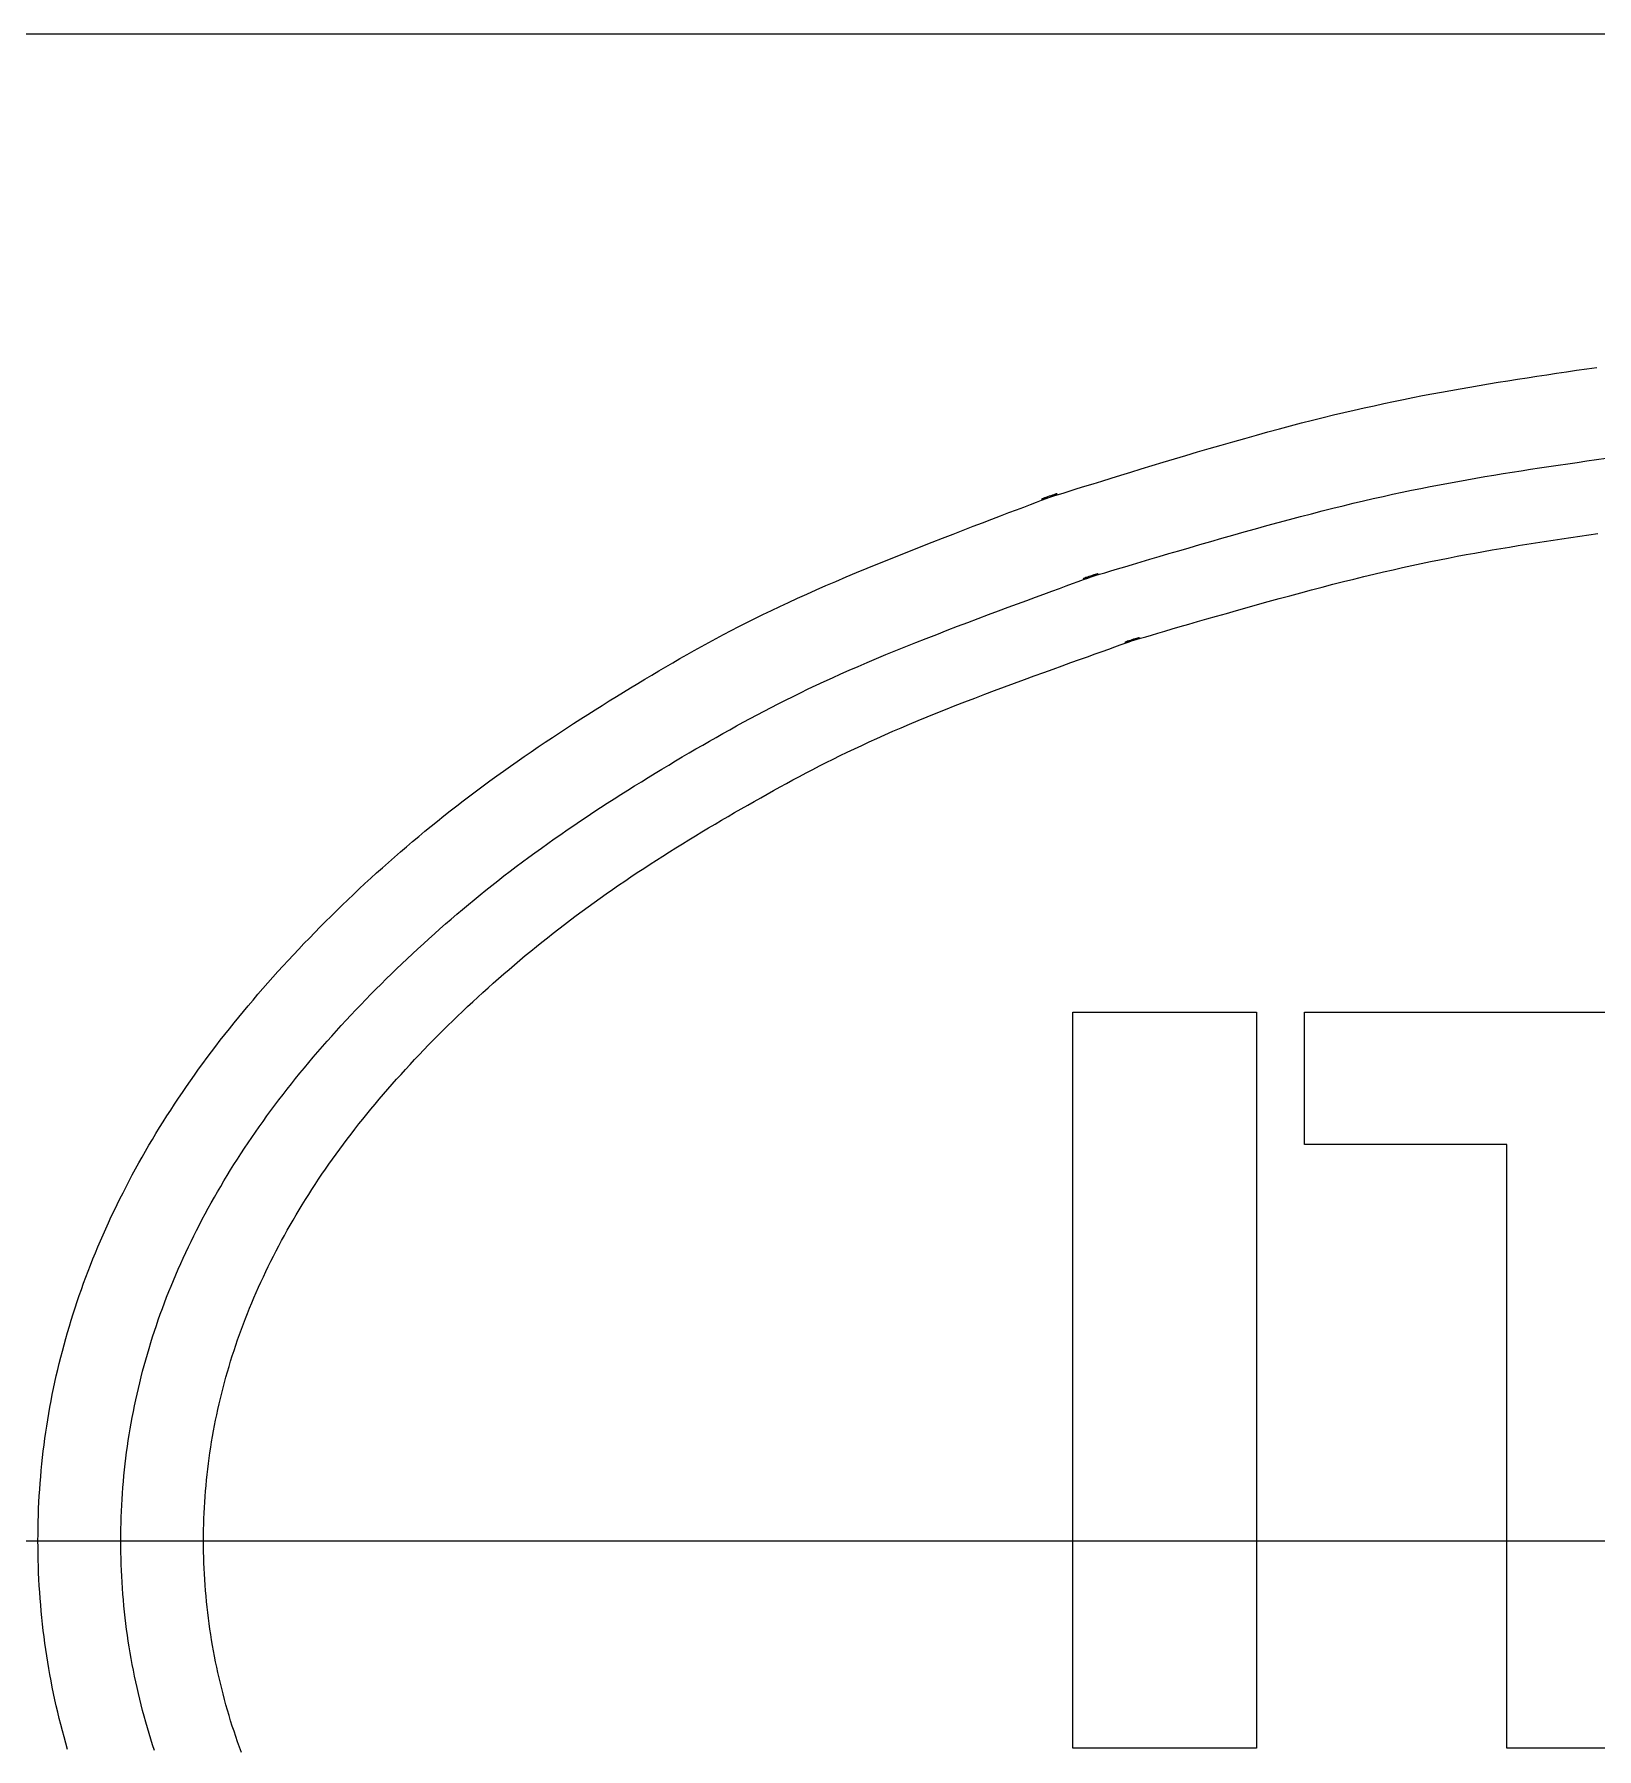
# Model space of a CAD drawing. Extents: x 0 to 210000, y 0 to 148500.
# Drawn here: x 5794 to 9036, y 7569 to 11125 of the extents above; entities that cross this region are included whole.
import ezdxf

# ---------------------------------------------------------------- set-up
doc = ezdxf.new("R2010")
doc.units = 0
doc.header["$LTSCALE"] = 200
doc.header["$MEASUREMENT"] = 0
doc.layers.get('Defpoints').update_dxf_attribs({"color": 252, "linetype": 'CONTINUOUS'})
doc.layers.add('001', color=7, linetype='CONTINUOUS')

msp = doc.modelspace()

# ---------------------------------------------------------------- linework, layer by layer
at = {"layer": '001'}
msp.add_line((205000, 11125), (5000, 11125), dxfattribs=at)
at = {"layer": '001', "linetype": 'Continuous'}
for p, q in [((8932.2, 10418.9), (8952.8, 10421.9)), ((8952.8, 10421.9), (8973.4, 10425)), ((8973.4, 10425), (8994.2, 10428)), ((8994.2, 10428), (9015.2, 10431)), ((9015.2, 10431), (9036.2, 10433.9)), ((8713.8, 10382.8), (8733.4, 10386.4)), ((8733.4, 10386.4), (8752.9, 10389.8)), ((8752.9, 10389.8), (8772.5, 10393.3)), ((8772.5, 10393.3), (8792.1, 10396.6)), ((8792.1, 10396.6), (8811.8, 10399.9)), ((8811.8, 10399.9), (8831.5, 10403.1)), ((8831.5, 10403.1), (8851.4, 10406.3)), ((8851.4, 10406.3), (8871.4, 10409.5)), ((8871.4, 10409.5), (8891.5, 10412.6)), ((8891.5, 10412.6), (8911.8, 10415.8)), ((8911.8, 10415.8), (8932.2, 10418.9)), ((8532.6, 10345.3), (8553.4, 10350.1)), ((8553.4, 10350.1), (8574.1, 10354.6)), ((8574.1, 10354.6), (8594.5, 10359.1)), ((8594.5, 10359.1), (8614.7, 10363.3)), ((8614.7, 10363.3), (8634.8, 10367.5)), ((8634.8, 10367.5), (8654.7, 10371.5)), ((8654.7, 10371.5), (8674.5, 10375.4)), ((8674.5, 10375.4), (8694.2, 10379.1)), ((8694.2, 10379.1), (8713.8, 10382.8)), ((8400.9, 10312.8), (8423.7, 10318.7)), ((8423.7, 10318.7), (8446.2, 10324.4)), ((8446.2, 10324.4), (8468.3, 10330)), ((8468.3, 10330), (8490, 10335.3)), ((8490, 10335.3), (8511.4, 10340.4)), ((8511.4, 10340.4), (8532.6, 10345.3)), ((8256.7, 10272.8), (8281.2, 10279.8)), ((8281.2, 10279.8), (8305.6, 10286.7)), ((8305.6, 10286.7), (8329.9, 10293.5)), ((8329.9, 10293.5), (8353.9, 10300.2)), ((8353.9, 10300.2), (8377.6, 10306.6)), ((8377.6, 10306.6), (8400.9, 10312.8)), ((8136.3, 10237.2), (8159.8, 10244.2)), ((8159.8, 10244.2), (8183.6, 10251.4)), ((8183.6, 10251.4), (8207.8, 10258.5)), ((8207.8, 10258.5), (8232.2, 10265.6)), ((8232.2, 10265.6), (8256.7, 10272.8)), ((9015.5, 10239.9), (9035.4, 10242.6)), ((9035.4, 10242.6), (9055.5, 10245.4)), ((8028.2, 10204.2), (8048.3, 10210.4)), ((8048.3, 10210.4), (8069.2, 10216.8)), ((8069.2, 10216.8), (8090.9, 10223.4)), ((8090.9, 10223.4), (8113.3, 10230.3)), ((8113.3, 10230.3), (8136.3, 10237.2)), ((8785.2, 10204.2), (8804, 10207.4)), ((8804, 10207.4), (8822.8, 10210.5)), ((8822.8, 10210.5), (8841.6, 10213.6)), ((8841.6, 10213.6), (8860.4, 10216.7)), ((8860.4, 10216.7), (8879.4, 10219.7)), ((8879.4, 10219.7), (8898.4, 10222.6)), ((8898.4, 10222.6), (8917.6, 10225.5)), ((8917.6, 10225.5), (8936.9, 10228.5)), ((8936.9, 10228.5), (8956.3, 10231.3)), ((8956.3, 10231.3), (8975.9, 10234.2)), ((8975.9, 10234.2), (8995.6, 10237)), ((8995.6, 10237), (9015.5, 10239.9)), ((7914.6, 10171.4), (7912.5, 10170.8)), ((7914.5, 10170.5), (7916.1, 10171.3)), ((7916, 10171.7), (7914.6, 10171.4)), ((7916.6, 10171.7), (7916, 10171.7)), ((7916.1, 10171.3), (7916.6, 10171.7)), ((7919.3, 10170.6), (7930.8, 10174.1)), ((7930.8, 10174.1), (7943.8, 10178.1)), ((7943.8, 10178.1), (7958.2, 10182.6)), ((7958.2, 10182.6), (7973.9, 10187.4)), ((7973.9, 10187.4), (7990.9, 10192.7)), ((7990.9, 10192.7), (8009, 10198.3)), ((8009, 10198.3), (8028.2, 10204.2)), ((8612.6, 10170.7), (8632.4, 10174.9)), ((8632.4, 10174.9), (8652, 10179)), ((8652, 10179), (8671.4, 10182.9)), ((8671.4, 10182.9), (8690.6, 10186.7)), ((8690.6, 10186.7), (8709.7, 10190.4)), ((8709.7, 10190.4), (8728.7, 10194)), ((8728.7, 10194), (8747.6, 10197.5)), ((8747.6, 10197.5), (8766.4, 10200.9)), ((8766.4, 10200.9), (8785.2, 10204.2)), ((7816.2, 10132.7), (7832.4, 10138.8)), ((7832.4, 10138.8), (7847.3, 10144.4)), ((7847.3, 10144.4), (7861, 10149.7)), ((7861, 10149.7), (7873.4, 10154.3)), ((7873.4, 10154.3), (7884.2, 10158.5)), ((7884.2, 10160.8), (7883.9, 10160.5)), ((7883.9, 10160.5), (7884.7, 10160.5)), ((7884.2, 10158.5), (7893.6, 10162.1)), ((7885.4, 10161.3), (7884.2, 10160.8)), ((7884.7, 10160.5), (7886.7, 10161)), ((7887.4, 10162.1), (7885.4, 10161.3)), ((7886.7, 10161), (7890, 10161.8)), ((7889.9, 10163.1), (7887.4, 10162.1)), ((7892.9, 10164.2), (7889.9, 10163.1)), ((7890, 10161.8), (7894.8, 10163.2)), ((7896.3, 10165.4), (7892.9, 10164.2)), ((7893.6, 10162.1), (7901.2, 10165.1)), ((7894.8, 10163.2), (7901.2, 10165.1)), ((7899.7, 10166.6), (7896.3, 10165.4)), ((7903.3, 10167.8), (7899.7, 10166.6)), ((7901.2, 10165.1), (7909.4, 10167.6)), ((7901.2, 10165.1), (7907.2, 10167.5)), ((7906.7, 10168.9), (7903.3, 10167.8)), ((7909.8, 10169.9), (7906.7, 10168.9)), ((7907.2, 10167.5), (7911.6, 10169.3)), ((7909.4, 10167.6), (7919.3, 10170.6)), ((7912.5, 10170.8), (7909.8, 10169.9)), ((7911.6, 10169.3), (7914.5, 10170.5)), ((8444, 10130.5), (8466.3, 10136.2)), ((8466.3, 10136.2), (8488.2, 10141.7)), ((8488.2, 10141.7), (8509.8, 10147)), ((8509.8, 10147), (8530.9, 10152.1)), ((8530.9, 10152.1), (8551.8, 10157)), ((8551.8, 10157), (8572.4, 10161.7)), ((8572.4, 10161.7), (8592.6, 10166.3)), ((8592.6, 10166.3), (8612.6, 10170.7)), ((7721.5, 10096.4), (7742, 10104.3)), ((7742, 10104.3), (7761.8, 10111.9)), ((7761.8, 10111.9), (7780.9, 10119.2)), ((7780.9, 10119.2), (7799, 10126.1)), ((7799, 10126.1), (7816.2, 10132.7)), ((8328, 10099.2), (8351.5, 10105.8)), ((8351.5, 10105.8), (8375, 10112.2)), ((8375, 10112.2), (8398.3, 10118.4)), ((8398.3, 10118.4), (8421.3, 10124.6)), ((8421.3, 10124.6), (8444, 10130.5)), ((7634.6, 10062.6), (7656.8, 10071.3)), ((7656.8, 10071.3), (7678.8, 10079.9)), ((7678.8, 10079.9), (7700.4, 10088.3)), ((7700.4, 10088.3), (7721.5, 10096.4)), ((8190.5, 10060), (8212.6, 10066.4)), ((8212.6, 10066.4), (8235.1, 10072.9)), ((8235.1, 10072.9), (8258, 10079.5)), ((8258, 10079.5), (8281.2, 10086.1)), ((8281.2, 10086.1), (8304.5, 10092.7)), ((8304.5, 10092.7), (8328, 10099.2)), ((8873, 10064.4), (8891, 10067.3)), ((8891, 10067.3), (8909.1, 10070.1)), ((8909.1, 10070.1), (8927.2, 10072.9)), ((8927.2, 10072.9), (8945.4, 10075.6)), ((8945.4, 10075.6), (8963.8, 10078.4)), ((8963.8, 10078.4), (8982.3, 10081.1)), ((8982.3, 10081.1), (9000.9, 10083.8)), ((9000.9, 10083.8), (9019.6, 10086.5)), ((9019.6, 10086.5), (9038.5, 10089.1)), ((7544.4, 10026.5), (7566.9, 10035.6)), ((7566.9, 10035.6), (7589.5, 10044.7)), ((7589.5, 10044.7), (7612.1, 10053.7)), ((7612.1, 10053.7), (7634.6, 10062.6)), ((8073.1, 10025.3), (8090.5, 10030.5)), ((8090.5, 10030.5), (8108.8, 10035.9)), ((8108.8, 10035.9), (8128.1, 10041.6)), ((8128.1, 10041.6), (8148.2, 10047.6)), ((8148.2, 10047.6), (8169.1, 10053.7)), ((8169.1, 10053.7), (8190.5, 10060)), ((8671.9, 10027.1), (8690.8, 10031.1)), ((8690.8, 10031.1), (8709.5, 10034.9)), ((8709.5, 10034.9), (8728.1, 10038.6)), ((8728.1, 10038.6), (8746.5, 10042.1)), ((8746.5, 10042.1), (8764.8, 10045.6)), ((8764.8, 10045.6), (8783, 10048.9)), ((8783, 10048.9), (8801.1, 10052.2)), ((8801.1, 10052.2), (8819.1, 10055.3)), ((8819.1, 10055.3), (8837.1, 10058.4)), ((8837.1, 10058.4), (8855, 10061.4)), ((8855, 10061.4), (8873, 10064.4)), ((7457.2, 9990.2), (7478.4, 9999.2)), ((7478.4, 9999.2), (7500.1, 10008.3)), ((7500.1, 10008.3), (7522.1, 10017.4)), ((7522.1, 10017.4), (7544.4, 10026.5)), ((7960.4, 9989.9), (7970.8, 9993.7)), ((7970.8, 9995.8), (7970.5, 9995.5)), ((7970.5, 9995.5), (7971.3, 9995.6)), ((7970.8, 9993.7), (7979.8, 9997)), ((7971.9, 9996.3), (7970.8, 9995.8)), ((7971.3, 9995.6), (7973.2, 9996)), ((7973.8, 9997.1), (7971.9, 9996.3)), ((7973.2, 9996), (7976.3, 9996.8)), ((7976.3, 9998), (7973.8, 9997.1)), ((7979.1, 9999), (7976.3, 9998)), ((7976.3, 9996.8), (7980.9, 9998.1)), ((7982.3, 10000.1), (7979.1, 9999)), ((7979.8, 9997), (7987.1, 9999.8)), ((7980.9, 9998.1), (7987.1, 9999.8)), ((7985.7, 10001.2), (7982.3, 10000.1)), ((7989.1, 10002.3), (7985.7, 10001.2)), ((7987.1, 9999.8), (7995, 10002.1)), ((7987.1, 9999.8), (7992.8, 10002)), ((7992.3, 10003.4), (7989.1, 10002.3)), ((7995.3, 10004.3), (7992.3, 10003.4)), ((7992.8, 10002), (7997, 10003.7)), ((7995, 10002.1), (8004.5, 10004.9)), ((7997.9, 10005), (7995.3, 10004.3)), ((7997, 10003.7), (7999.8, 10004.8)), ((7999.9, 10005.6), (7997.9, 10005)), ((7999.8, 10004.8), (8001.4, 10005.6)), ((8001.3, 10005.9), (7999.9, 10005.6)), ((8001.8, 10005.9), (8001.3, 10005.9)), ((8001.4, 10005.6), (8001.8, 10005.9)), ((8004.5, 10004.9), (8015.5, 10008.1)), ((8015.5, 10008.1), (8027.9, 10011.8)), ((8027.9, 10011.8), (8041.8, 10015.9)), ((8041.8, 10015.9), (8056.9, 10020.4)), ((8056.9, 10020.4), (8073.1, 10025.3)), ((8510.4, 9989.6), (8531.8, 9995)), ((8531.8, 9995), (8552.7, 10000.1)), ((8552.7, 10000.1), (8573.4, 10005)), ((8573.4, 10005), (8593.6, 10009.8)), ((8593.6, 10009.8), (8613.6, 10014.4)), ((8613.6, 10014.4), (8633.3, 10018.8)), ((8633.3, 10018.8), (8652.7, 10023)), ((8652.7, 10023), (8671.9, 10027.1)), ((7377.9, 9955.1), (7397, 9963.8)), ((7397, 9963.8), (7416.5, 9972.5)), ((7416.5, 9972.5), (7436.6, 9981.3)), ((7436.6, 9981.3), (7457.2, 9990.2)), ((7871.7, 9957.4), (7889.1, 9963.8)), ((7889.1, 9963.8), (7905.6, 9969.8)), ((7905.6, 9969.8), (7921.1, 9975.5)), ((7921.1, 9975.5), (7935.4, 9980.7)), ((7935.4, 9980.7), (7948.5, 9985.5)), ((7948.5, 9985.5), (7960.4, 9989.9)), ((8376.9, 9954.3), (8399.4, 9960.4)), ((8399.4, 9960.4), (8421.9, 9966.5)), ((8421.9, 9966.5), (8444.3, 9972.5)), ((8444.3, 9972.5), (8466.6, 9978.4)), ((8466.6, 9978.4), (8488.7, 9984.1)), ((8488.7, 9984.1), (8510.4, 9989.6)), ((7306.1, 9921.2), (7323.4, 9929.6)), ((7323.4, 9929.6), (7341.2, 9938.1)), ((7341.2, 9938.1), (7359.3, 9946.6)), ((7359.3, 9946.6), (7377.9, 9955.1)), ((7773.8, 9921.1), (7794.5, 9928.9)), ((7794.5, 9928.9), (7814.7, 9936.4)), ((7814.7, 9936.4), (7834.4, 9943.7)), ((7834.4, 9943.7), (7853.4, 9950.7)), ((7853.4, 9950.7), (7871.7, 9957.4)), ((8247.2, 9917.9), (8267.8, 9923.8)), ((8267.8, 9923.8), (8288.9, 9929.8)), ((8288.9, 9929.8), (8310.4, 9935.8)), ((8310.4, 9935.8), (8332.3, 9942)), ((8332.3, 9942), (8354.5, 9948.1)), ((8354.5, 9948.1), (8376.9, 9954.3)), ((7224.3, 9879.7), (7240.1, 9888)), ((7240.1, 9888), (7256.2, 9896.3)), ((7256.2, 9896.3), (7272.5, 9904.6)), ((7272.5, 9904.6), (7289.1, 9912.9)), ((7289.1, 9912.9), (7306.1, 9921.2)), ((7666.5, 9880.2), (7688.1, 9888.6)), ((7688.1, 9888.6), (7709.8, 9896.9)), ((7709.8, 9896.9), (7731.4, 9905.1)), ((7731.4, 9905.1), (7752.7, 9913.2)), ((7752.7, 9913.2), (7773.8, 9921.1)), ((8125.3, 9882.6), (8139.8, 9886.8)), ((8139.8, 9886.8), (8155.3, 9891.4)), ((8155.3, 9891.4), (8172, 9896.2)), ((8172, 9896.2), (8189.5, 9901.3)), ((8189.5, 9901.3), (8208, 9906.6)), ((8208, 9906.6), (8227.2, 9912.2)), ((8227.2, 9912.2), (8247.2, 9917.9)), ((7163.3, 9846.6), (7178.3, 9854.9)), ((7178.3, 9854.9), (7193.5, 9863.2)), ((7193.5, 9863.2), (7208.8, 9871.5)), ((7208.8, 9871.5), (7224.3, 9879.7)), ((7581.6, 9846.6), (7602.4, 9854.9)), ((7602.4, 9854.9), (7623.5, 9863.4)), ((7623.5, 9863.4), (7644.9, 9871.8)), ((7644.9, 9871.8), (7666.5, 9880.2)), ((8023.5, 9849.8), (8036.1, 9854.2)), ((8036.1, 9854.2), (8047.4, 9858.3)), ((8047.4, 9858.3), (8057.4, 9861.9)), ((8057.4, 9863.8), (8057.1, 9863.6)), ((8057.1, 9863.6), (8057.8, 9863.6)), ((8057.4, 9861.9), (8066, 9865)), ((8058.5, 9864.3), (8057.4, 9863.8)), ((8057.8, 9863.6), (8059.6, 9864)), ((8060.3, 9865), (8058.5, 9864.3)), ((8059.6, 9864), (8062.7, 9864.8)), ((8062.6, 9865.9), (8060.3, 9865)), ((8065.4, 9866.8), (8062.6, 9865.9)), ((8062.7, 9864.8), (8067.1, 9865.9)), ((8068.4, 9867.8), (8065.4, 9866.8)), ((8066, 9865), (8073, 9867.6)), ((8067.1, 9865.9), (8073, 9867.6)), ((8071.6, 9868.9), (8068.4, 9867.8)), ((8074.9, 9869.9), (8071.6, 9868.9)), ((8073, 9867.6), (8080.5, 9869.7)), ((8073, 9867.6), (8078.5, 9869.6)), ((8078, 9870.9), (8074.9, 9869.9)), ((8080.9, 9871.7), (8078, 9870.9)), ((8078.5, 9869.6), (8082.5, 9871.2)), ((8080.5, 9869.7), (8089.6, 9872.3)), ((8083.3, 9872.5), (8080.9, 9871.7)), ((8082.5, 9871.2), (8085.2, 9872.3)), ((8085.3, 9873), (8083.3, 9872.5)), ((8085.2, 9872.3), (8086.7, 9873)), ((8086.6, 9873.3), (8085.3, 9873)), ((8087.1, 9873.3), (8086.6, 9873.3)), ((8086.7, 9873), (8087.1, 9873.3)), ((8089.6, 9872.3), (8100.2, 9875.3)), ((8100.2, 9875.3), (8112.1, 9878.8)), ((8112.1, 9878.8), (8125.3, 9882.6)), ((7104.5, 9812.9), (7119.1, 9821.4)), ((7119.1, 9821.4), (7133.7, 9829.9)), ((7133.7, 9829.9), (7148.5, 9838.3)), ((7148.5, 9838.3), (7163.3, 9846.6)), ((7503.5, 9813.8), (7522.3, 9821.9)), ((7522.3, 9821.9), (7541.5, 9830)), ((7541.5, 9830), (7561.3, 9838.2)), ((7561.3, 9838.2), (7581.6, 9846.6)), ((7926.8, 9815.2), (7945, 9821.7)), ((7945, 9821.7), (7962.5, 9828)), ((7962.5, 9828), (7979.2, 9833.9)), ((7979.2, 9833.9), (7995, 9839.6)), ((7995, 9839.6), (8009.8, 9844.9)), ((8009.8, 9844.9), (8023.5, 9849.8)), ((7046.1, 9778.2), (7060.7, 9787)), ((7060.7, 9787), (7075.3, 9795.7)), ((7075.3, 9795.7), (7089.9, 9804.4)), ((7089.9, 9804.4), (7104.5, 9812.9)), ((7416.3, 9774.6), (7433, 9782.3)), ((7433, 9782.3), (7450, 9790.1)), ((7450, 9790.1), (7467.4, 9798)), ((7467.4, 9798), (7485.2, 9805.9)), ((7485.2, 9805.9), (7503.5, 9813.8)), ((7828.2, 9779.1), (7848.6, 9786.7)), ((7848.6, 9786.7), (7868.8, 9794.1)), ((7868.8, 9794.1), (7888.6, 9801.3)), ((7888.6, 9801.3), (7908, 9808.3)), ((7908, 9808.3), (7926.8, 9815.2)), ((6987.1, 9742.1), (7001.9, 9751.3)), ((7001.9, 9751.3), (7016.7, 9760.3)), ((7016.7, 9760.3), (7031.4, 9769.3)), ((7031.4, 9769.3), (7046.1, 9778.2)), ((7353.1, 9743.9), (7368.4, 9751.5)), ((7368.4, 9751.5), (7384.1, 9759.2)), ((7384.1, 9759.2), (7400, 9766.9)), ((7400, 9766.9), (7416.3, 9774.6)), ((7724.9, 9740.1), (7745.4, 9748)), ((7745.4, 9748), (7766.1, 9755.9)), ((7766.1, 9755.9), (7786.8, 9763.7)), ((7786.8, 9763.7), (7807.5, 9771.5)), ((7807.5, 9771.5), (7828.2, 9779.1)), ((6928, 9704.8), (6942.8, 9714.2)), ((6942.8, 9714.2), (6957.6, 9723.6)), ((6957.6, 9723.6), (6972.4, 9732.9)), ((6972.4, 9732.9), (6987.1, 9742.1)), ((7279.4, 9705.6), (7293.8, 9713.3)), ((7293.8, 9713.3), (7308.3, 9721)), ((7308.3, 9721), (7323, 9728.6)), ((7323, 9728.6), (7337.9, 9736.2)), ((7337.9, 9736.2), (7353.1, 9743.9)), ((7628, 9701.4), (7646.4, 9709)), ((7646.4, 9709), (7665.4, 9716.7)), ((7665.4, 9716.7), (7684.8, 9724.4)), ((7684.8, 9724.4), (7704.7, 9732.3)), ((7704.7, 9732.3), (7724.9, 9740.1)), ((6869, 9666.3), (6883.7, 9676)), ((6883.7, 9676), (6898.5, 9685.6)), ((6898.5, 9685.6), (6913.2, 9695.2)), ((6913.2, 9695.2), (6928, 9704.8)), ((7209, 9666.6), (7222.9, 9674.5)), ((7222.9, 9674.5), (7237, 9682.4)), ((7237, 9682.4), (7251, 9690.2)), ((7251, 9690.2), (7265.2, 9697.9)), ((7265.2, 9697.9), (7279.4, 9705.6)), ((7558.8, 9671.7), (7575.4, 9679.1)), ((7575.4, 9679.1), (7592.5, 9686.4)), ((7592.5, 9686.4), (7610, 9693.9)), ((7610, 9693.9), (7628, 9701.4)), ((6825.2, 9636.7), (6839.8, 9646.6)), ((6839.8, 9646.6), (6854.4, 9656.5)), ((6854.4, 9656.5), (6869, 9666.3)), ((7152.8, 9634.2), (7166.9, 9642.4)), ((7166.9, 9642.4), (7181, 9650.6)), ((7181, 9650.6), (7195, 9658.6)), ((7195, 9658.6), (7209, 9666.6)), ((7480.7, 9635.7), (7495.7, 9642.9)), ((7495.7, 9642.9), (7511, 9650)), ((7511, 9650), (7526.6, 9657.2)), ((7526.6, 9657.2), (7542.5, 9664.5)), ((7542.5, 9664.5), (7558.8, 9671.7)), ((6767.7, 9596.5), (6782, 9606.7)), ((6782, 9606.7), (6796.3, 9616.7)), ((6796.3, 9616.7), (6810.8, 9626.8)), ((6810.8, 9626.8), (6825.2, 9636.7)), ((7096.2, 9600.6), (7110.4, 9609.1)), ((7110.4, 9609.1), (7124.6, 9617.6)), ((7124.6, 9617.6), (7138.7, 9625.9)), ((7138.7, 9625.9), (7152.8, 9634.2)), ((7409.3, 9600), (7423.2, 9607.2)), ((7423.2, 9607.2), (7437.2, 9614.3)), ((7437.2, 9614.3), (7451.5, 9621.4)), ((7451.5, 9621.4), (7466, 9628.6)), ((7466, 9628.6), (7480.7, 9635.7)), ((6725.5, 9565.9), (6739.5, 9576.2)), ((6739.5, 9576.2), (6753.5, 9586.4)), ((6753.5, 9586.4), (6767.7, 9596.5)), ((7039.5, 9565.8), (7053.7, 9574.6)), ((7053.7, 9574.6), (7067.9, 9583.3)), ((7067.9, 9583.3), (7082.1, 9592)), ((7082.1, 9592), (7096.2, 9600.6)), ((7341.4, 9563.8), (7354.9, 9571.1)), ((7354.9, 9571.1), (7368.3, 9578.4)), ((7368.3, 9578.4), (7381.9, 9585.6)), ((7381.9, 9585.6), (7395.5, 9592.8)), ((7395.5, 9592.8), (7409.3, 9600)), ((6670.7, 9524.4), (6684.2, 9534.9)), ((6684.2, 9534.9), (6697.9, 9545.3)), ((6697.9, 9545.3), (6711.6, 9555.6)), ((6711.6, 9555.6), (6725.5, 9565.9)), ((6983.1, 9530), (6997.2, 9539)), ((6997.2, 9539), (7011.2, 9548)), ((7011.2, 9548), (7025.4, 9557)), ((7025.4, 9557), (7039.5, 9565.8)), ((7274.3, 9526.2), (7287.8, 9533.8)), ((7287.8, 9533.8), (7301.3, 9541.4)), ((7301.3, 9541.4), (7314.7, 9549)), ((7314.7, 9549), (7328, 9556.4)), ((7328, 9556.4), (7341.4, 9563.8)), ((6630.8, 9492.9), (6644, 9503.5)), ((6644, 9503.5), (6657.3, 9514)), ((6657.3, 9514), (6670.7, 9524.4)), ((6927.4, 9493.3), (6941.2, 9502.6)), ((6941.2, 9502.6), (6955.1, 9511.8)), ((6955.1, 9511.8), (6969.1, 9520.9)), ((6969.1, 9520.9), (6983.1, 9530)), ((7220.1, 9494.8), (7233.7, 9502.7)), ((7233.7, 9502.7), (7247.3, 9510.6)), ((7247.3, 9510.6), (7260.8, 9518.4)), ((7260.8, 9518.4), (7274.3, 9526.2)), ((6579, 9450.3), (6591.8, 9461.1)), ((6591.8, 9461.1), (6604.7, 9471.7)), ((6604.7, 9471.7), (6617.7, 9482.4)), ((6617.7, 9482.4), (6630.8, 9492.9)), ((6872.9, 9455.8), (6886.4, 9465.3)), ((6886.4, 9465.3), (6900, 9474.7)), ((6900, 9474.7), (6913.7, 9484)), ((6913.7, 9484), (6927.4, 9493.3)), ((7152.3, 9454), (7165.8, 9462.3)), ((7165.8, 9462.3), (7179.4, 9470.5)), ((7179.4, 9470.5), (7193, 9478.6)), ((7193, 9478.6), (7206.6, 9486.7)), ((7206.6, 9486.7), (7220.1, 9494.8)), ((6541.2, 9418), (6553.7, 9428.8)), ((6553.7, 9428.8), (6566.3, 9439.6)), ((6566.3, 9439.6), (6579, 9450.3)), ((6819.9, 9417.7), (6833, 9427.3)), ((6833, 9427.3), (6846.2, 9436.8)), ((6846.2, 9436.8), (6859.5, 9446.3)), ((6859.5, 9446.3), (6872.9, 9455.8)), ((7098.4, 9420.3), (7111.8, 9428.8)), ((7111.8, 9428.8), (7125.3, 9437.3)), ((7125.3, 9437.3), (7138.8, 9445.7)), ((7138.8, 9445.7), (7152.3, 9454)), ((6504.4, 9385.2), (6516.6, 9396.2)), ((6516.6, 9396.2), (6528.9, 9407.1)), ((6528.9, 9407.1), (6541.2, 9418)), ((6781.3, 9388.7), (6794, 9398.4)), ((6794, 9398.4), (6806.9, 9408.1)), ((6806.9, 9408.1), (6819.9, 9417.7)), ((7045.3, 9385.9), (7058.5, 9394.6)), ((7058.5, 9394.6), (7071.8, 9403.2)), ((7071.8, 9403.2), (7085.1, 9411.8)), ((7085.1, 9411.8), (7098.4, 9420.3)), ((6468.3, 9352.1), (6480.2, 9363.1)), ((6480.2, 9363.1), (6492.3, 9374.2)), ((6492.3, 9374.2), (6504.4, 9385.2)), ((6731.2, 9349.5), (6743.6, 9359.4)), ((6743.6, 9359.4), (6756, 9369.2)), ((6756, 9369.2), (6768.6, 9379)), ((6768.6, 9379), (6781.3, 9388.7)), ((6993.5, 9350.7), (7006.3, 9359.6)), ((7006.3, 9359.6), (7019.2, 9368.4)), ((7019.2, 9368.4), (7032.2, 9377.1)), ((7032.2, 9377.1), (7045.3, 9385.9)), ((6421.5, 9307.2), (6433, 9318.5)), ((6433, 9318.5), (6444.7, 9329.7)), ((6444.7, 9329.7), (6456.5, 9340.9)), ((6456.5, 9340.9), (6468.3, 9352.1)), ((6682.8, 9309.7), (6694.7, 9319.7)), ((6694.7, 9319.7), (6706.8, 9329.7)), ((6706.8, 9329.7), (6719, 9339.6)), ((6719, 9339.6), (6731.2, 9349.5)), ((6943.1, 9315), (6955.6, 9323.9)), ((6955.6, 9323.9), (6968.1, 9332.9)), ((6968.1, 9332.9), (6980.7, 9341.8)), ((6980.7, 9341.8), (6993.5, 9350.7)), ((6387.2, 9273.2), (6398.5, 9284.6)), ((6398.5, 9284.6), (6410, 9295.9)), ((6410, 9295.9), (6421.5, 9307.2)), ((6647.4, 9279.4), (6659.1, 9289.6)), ((6659.1, 9289.6), (6670.9, 9299.7)), ((6670.9, 9299.7), (6682.8, 9309.7)), ((6894.5, 9278.6), (6906.5, 9287.8)), ((6906.5, 9287.8), (6918.6, 9296.9)), ((6918.6, 9296.9), (6930.8, 9305.9)), ((6930.8, 9305.9), (6943.1, 9315)), ((6353.7, 9238.7), (6364.8, 9250.3)), ((6364.8, 9250.3), (6375.9, 9261.7)), ((6375.9, 9261.7), (6387.2, 9273.2)), ((6601.5, 9238.5), (6612.8, 9248.8)), ((6612.8, 9248.8), (6624.3, 9259.1)), ((6624.3, 9259.1), (6635.8, 9269.3)), ((6635.8, 9269.3), (6647.4, 9279.4)), ((6847.3, 9241.8), (6859, 9251)), ((6859, 9251), (6870.7, 9260.3)), ((6870.7, 9260.3), (6882.5, 9269.5)), ((6882.5, 9269.5), (6894.5, 9278.6)), ((6320.9, 9203.9), (6331.8, 9215.6)), ((6331.8, 9215.6), (6342.7, 9227.2)), ((6342.7, 9227.2), (6353.7, 9238.7)), ((6567.9, 9207.4), (6579, 9217.8)), ((6579, 9217.8), (6590.2, 9228.2)), ((6590.2, 9228.2), (6601.5, 9238.5)), ((6801.6, 9204.3), (6812.9, 9213.7)), ((6812.9, 9213.7), (6824.3, 9223.1)), ((6824.3, 9223.1), (6835.8, 9232.4)), ((6835.8, 9232.4), (6847.3, 9241.8)), ((6289.1, 9168.9), (6299.6, 9180.6)), ((6299.6, 9180.6), (6310.2, 9192.3)), ((6310.2, 9192.3), (6320.9, 9203.9)), ((6524.2, 9165.4), (6535, 9176)), ((6535, 9176), (6545.9, 9186.5)), ((6545.9, 9186.5), (6556.8, 9197)), ((6556.8, 9197), (6567.9, 9207.4)), ((6757.3, 9166.2), (6768.3, 9175.8)), ((6768.3, 9175.8), (6779.3, 9185.3)), ((6779.3, 9185.3), (6790.4, 9194.8)), ((6790.4, 9194.8), (6801.6, 9204.3)), ((6258.1, 9133.5), (6268.3, 9145.3)), ((6268.3, 9145.3), (6278.6, 9157.1)), ((6278.6, 9157.1), (6289.1, 9168.9)), ((6492.3, 9133.5), (6502.9, 9144.2)), ((6502.9, 9144.2), (6513.5, 9154.8)), ((6513.5, 9154.8), (6524.2, 9165.4)), ((6724.9, 9137.3), (6735.7, 9147)), ((6735.7, 9147), (6746.5, 9156.6)), ((6746.5, 9156.6), (6757.3, 9166.2)), ((6228, 9097.9), (6237.9, 9109.8)), ((6237.9, 9109.8), (6248, 9121.7)), ((6248, 9121.7), (6258.1, 9133.5)), ((6461.2, 9101.3), (6471.5, 9112)), ((6471.5, 9112), (6481.9, 9122.8)), ((6481.9, 9122.8), (6492.3, 9133.5)), ((6682.8, 9098.2), (6693.3, 9108)), ((6693.3, 9108), (6703.7, 9117.8)), ((6703.7, 9117.8), (6714.3, 9127.6)), ((6714.3, 9127.6), (6724.9, 9137.3)), ((6198.9, 9062.2), (6208.5, 9074.1)), ((6208.5, 9074.1), (6218.2, 9086)), ((6218.2, 9086), (6228, 9097.9)), ((6430.9, 9068.8), (6440.9, 9079.6)), ((6440.9, 9079.6), (6451, 9090.5)), ((6451, 9090.5), (6461.2, 9101.3)), ((6652.1, 9068.5), (6662.2, 9078.4)), ((6662.2, 9078.4), (6672.5, 9088.3)), ((6672.5, 9088.3), (6682.8, 9098.2)), ((7948.7, 9096.8), (8330.4, 9096.8)), ((7948.7, 7569.9), (7948.7, 9096.8)), ((8330.4, 9096.8), (8330.4, 7569.9)), ((8429.7, 8822), (8429.7, 9096.8)), ((8429.7, 9096.8), (8849.6, 9096.8)), ((8849.6, 9096.8), (9231.3, 9096.8)), ((6170.9, 9026.2), (6180.1, 9038.2)), ((6180.1, 9038.2), (6189.5, 9050.2)), ((6189.5, 9050.2), (6198.9, 9062.2)), ((6391.9, 9025.1), (6401.5, 9036)), ((6401.5, 9036), (6411.2, 9047)), ((6411.2, 9047), (6421, 9057.9)), ((6421, 9057.9), (6430.9, 9068.8)), ((6612.2, 9028.4), (6622, 9038.5)), ((6622, 9038.5), (6632, 9048.5)), ((6632, 9048.5), (6642, 9058.5)), ((6642, 9058.5), (6652.1, 9068.5)), ((6143.9, 8990.2), (6152.8, 9002.2)), ((6152.8, 9002.2), (6161.8, 9014.2)), ((6161.8, 9014.2), (6170.9, 9026.2)), ((6363.7, 8992.1), (6372.9, 9003.1)), ((6372.9, 9003.1), (6382.4, 9014.1)), ((6382.4, 9014.1), (6391.9, 9025.1)), ((6573.7, 8987.9), (6583.2, 8998.1)), ((6583.2, 8998.1), (6592.7, 9008.2)), ((6592.7, 9008.2), (6602.4, 9018.3)), ((6602.4, 9018.3), (6612.2, 9028.4)), ((6118, 8954), (6126.5, 8966.1)), ((6126.5, 8966.1), (6135.1, 8978.2)), ((6135.1, 8978.2), (6143.9, 8990.2)), ((6336.4, 8959), (6345.4, 8970)), ((6345.4, 8970), (6354.5, 8981.1)), ((6354.5, 8981.1), (6363.7, 8992.1)), ((6545.8, 8957.3), (6555, 8967.5)), ((6555, 8967.5), (6564.3, 8977.7)), ((6564.3, 8977.7), (6573.7, 8987.9)), ((6093.1, 8917.8), (6101.3, 8929.9)), ((6101.3, 8929.9), (6109.6, 8942)), ((6109.6, 8942), (6118, 8954)), ((6310.2, 8925.7), (6318.8, 8936.8)), ((6318.8, 8936.8), (6327.6, 8947.9)), ((6327.6, 8947.9), (6336.4, 8959)), ((6518.8, 8926.5), (6527.7, 8936.8)), ((6527.7, 8936.8), (6536.7, 8947)), ((6536.7, 8947), (6545.8, 8957.3)), ((6069.3, 8881.4), (6077.2, 8893.5)), ((6077.2, 8893.5), (6085.1, 8905.7)), ((6085.1, 8905.7), (6093.1, 8917.8)), ((6276.8, 8881.2), (6285, 8892.3)), ((6285, 8892.3), (6293.3, 8903.5)), ((6293.3, 8903.5), (6301.7, 8914.6)), ((6301.7, 8914.6), (6310.2, 8925.7)), ((6484.2, 8885.2), (6492.7, 8895.5)), ((6492.7, 8895.5), (6501.3, 8905.9)), ((6501.3, 8905.9), (6510, 8916.2)), ((6510, 8916.2), (6518.8, 8926.5)), ((6046.6, 8844.8), (6054.1, 8857)), ((6054.1, 8857), (6061.6, 8869.2)), ((6061.6, 8869.2), (6069.3, 8881.4)), ((6253, 8847.7), (6260.8, 8858.9)), ((6260.8, 8858.9), (6268.8, 8870)), ((6268.8, 8870), (6276.8, 8881.2)), ((6459.5, 8854.1), (6467.6, 8864.5)), ((6467.6, 8864.5), (6475.9, 8874.8)), ((6475.9, 8874.8), (6484.2, 8885.2)), ((6024.9, 8808.2), (6032, 8820.4)), ((6032, 8820.4), (6039.2, 8832.6)), ((6039.2, 8832.6), (6046.6, 8844.8)), ((6230.2, 8814.1), (6237.7, 8825.3)), ((6237.7, 8825.3), (6245.3, 8836.5)), ((6245.3, 8836.5), (6253, 8847.7)), ((6428, 8812.5), (6435.7, 8822.9)), ((6435.7, 8822.9), (6443.5, 8833.3)), ((6443.5, 8833.3), (6451.4, 8843.7)), ((6451.4, 8843.7), (6459.5, 8854.1)), ((8849.6, 8822), (8429.7, 8822)), ((8849.6, 7569.9), (8849.6, 8822)), ((6011, 8783.6), (6017.9, 8795.9)), ((6017.9, 8795.9), (6024.9, 8808.2)), ((6208.4, 8780.3), (6215.5, 8791.6)), ((6215.5, 8791.6), (6222.8, 8802.8)), ((6222.8, 8802.8), (6230.2, 8814.1)), ((6405.5, 8781.2), (6412.9, 8791.6)), ((6412.9, 8791.6), (6420.3, 8802.1)), ((6420.3, 8802.1), (6428, 8812.5)), ((5990.9, 8746.7), (5997.5, 8759)), ((5997.5, 8759), (6004.2, 8771.3)), ((6004.2, 8771.3), (6011, 8783.6)), ((6187.5, 8746.5), (6194.4, 8757.8)), ((6194.4, 8757.8), (6201.3, 8769.1)), ((6201.3, 8769.1), (6208.4, 8780.3)), ((6377, 8739.2), (6383.9, 8749.8)), ((6383.9, 8749.8), (6391, 8760.2)), ((6391, 8760.2), (6398.2, 8770.7)), ((6398.2, 8770.7), (6405.5, 8781.2)), ((5971.9, 8709.6), (5978.2, 8722)), ((5978.2, 8722), (5984.5, 8734.3)), ((5984.5, 8734.3), (5990.9, 8746.7)), ((6167.7, 8712.4), (6174.2, 8723.8)), ((6174.2, 8723.8), (6180.8, 8735.1)), ((6180.8, 8735.1), (6187.5, 8746.5)), ((6356.7, 8707.6), (6363.4, 8718.2)), ((6363.4, 8718.2), (6370.1, 8728.7)), ((6370.1, 8728.7), (6377, 8739.2)), ((5953.9, 8672.3), (5959.8, 8684.7)), ((5959.8, 8684.7), (5965.8, 8697.2)), ((5965.8, 8697.2), (5971.9, 8709.6)), ((6142.7, 8666.8), (6148.8, 8678.3)), ((6148.8, 8678.3), (6155, 8689.7)), ((6155, 8689.7), (6161.3, 8701.1)), ((6161.3, 8701.1), (6167.7, 8712.4)), ((6337.4, 8675.9), (6343.7, 8686.5)), ((6343.7, 8686.5), (6350.2, 8697.1)), ((6350.2, 8697.1), (6356.7, 8707.6)), ((5936.9, 8634.8), (5942.4, 8647.3)), ((5942.4, 8647.3), (5948.1, 8659.8)), ((5948.1, 8659.8), (5953.9, 8672.3)), ((6125.1, 8632.4), (6130.9, 8643.9)), ((6130.9, 8643.9), (6136.7, 8655.4)), ((6136.7, 8655.4), (6142.7, 8666.8)), ((6313.1, 8633.4), (6319, 8644.1)), ((6319, 8644.1), (6325, 8654.7)), ((6325, 8654.7), (6331.2, 8665.3)), ((6331.2, 8665.3), (6337.4, 8675.9)), ((5920.8, 8597.2), (5926.1, 8609.7)), ((5926.1, 8609.7), (5931.4, 8622.3)), ((5931.4, 8622.3), (5936.9, 8634.8)), ((6108.4, 8597.9), (6113.9, 8609.4)), ((6113.9, 8609.4), (6119.4, 8620.9)), ((6119.4, 8620.9), (6125.1, 8632.4)), ((6295.9, 8601.3), (6301.5, 8612)), ((6301.5, 8612), (6307.3, 8622.7)), ((6307.3, 8622.7), (6313.1, 8633.4)), ((5905.8, 8559.4), (5910.7, 8572)), ((5910.7, 8572), (5915.7, 8584.6)), ((5915.7, 8584.6), (5920.8, 8597.2)), ((6092.7, 8563.2), (6097.9, 8574.8)), ((6097.9, 8574.8), (6103.1, 8586.3)), ((6103.1, 8586.3), (6108.4, 8597.9)), ((6279.7, 8569.1), (6285, 8579.9)), ((6285, 8579.9), (6290.4, 8590.6)), ((6290.4, 8590.6), (6295.9, 8601.3)), ((5896.3, 8534.1), (5901, 8546.7)), ((5901, 8546.7), (5905.8, 8559.4)), ((6078, 8528.3), (6082.8, 8540)), ((6082.8, 8540), (6087.7, 8551.6)), ((6087.7, 8551.6), (6092.7, 8563.2)), ((6259.4, 8525.9), (6264.3, 8536.7)), ((6264.3, 8536.7), (6269.4, 8547.6)), ((6269.4, 8547.6), (6274.5, 8558.3)), ((6274.5, 8558.3), (6279.7, 8569.1)), ((5883, 8496), (5887.3, 8508.7)), ((5887.3, 8508.7), (5891.8, 8521.4)), ((5891.8, 8521.4), (5896.3, 8534.1)), ((6064.2, 8493.3), (6068.7, 8505)), ((6068.7, 8505), (6073.3, 8516.7)), ((6073.3, 8516.7), (6078, 8528.3)), ((6245.3, 8493.4), (6249.9, 8504.2)), ((6249.9, 8504.2), (6254.6, 8515.1)), ((6254.6, 8515.1), (6259.4, 8525.9)), ((5870.7, 8457.7), (5874.7, 8470.5)), ((5874.7, 8470.5), (5878.8, 8483.3)), ((5878.8, 8483.3), (5883, 8496)), ((6051.4, 8458.1), (6055.6, 8469.9)), ((6055.6, 8469.9), (6059.9, 8481.6)), ((6059.9, 8481.6), (6064.2, 8493.3)), ((6232.2, 8460.7), (6236.4, 8471.6)), ((6236.4, 8471.6), (6240.8, 8482.5)), ((6240.8, 8482.5), (6245.3, 8493.4)), ((5859.3, 8419.3), (5863, 8432.2)), ((5863, 8432.2), (5866.8, 8445)), ((5866.8, 8445), (5870.7, 8457.7)), ((6039.6, 8422.8), (6043.4, 8434.6)), ((6043.4, 8434.6), (6047.4, 8446.4)), ((6047.4, 8446.4), (6051.4, 8458.1)), ((6219.9, 8427.8), (6223.9, 8438.8)), ((6223.9, 8438.8), (6228, 8449.7)), ((6228, 8449.7), (6232.2, 8460.7)), ((5849, 8380.8), (5852.4, 8393.6)), ((5852.4, 8393.6), (5855.8, 8406.5)), ((5855.8, 8406.5), (5859.3, 8419.3)), ((6028.8, 8387.3), (6032.3, 8399.1)), ((6032.3, 8399.1), (6035.9, 8411)), ((6035.9, 8411), (6039.6, 8422.8)), ((6205, 8383.8), (6208.6, 8394.8)), ((6208.6, 8394.8), (6212.2, 8405.8)), ((6212.2, 8405.8), (6216, 8416.8)), ((6216, 8416.8), (6219.9, 8427.8)), ((5842.7, 8355), (5845.8, 8367.9)), ((5845.8, 8367.9), (5849, 8380.8)), ((6018.9, 8351.7), (6022.1, 8363.6)), ((6022.1, 8363.6), (6025.4, 8375.4)), ((6025.4, 8375.4), (6028.8, 8387.3)), ((6194.9, 8350.6), (6198.2, 8361.7)), ((6198.2, 8361.7), (6201.5, 8372.7)), ((6201.5, 8372.7), (6205, 8383.8)), ((5834.1, 8316.1), (5836.9, 8329.1)), ((5836.9, 8329.1), (5839.7, 8342)), ((5839.7, 8342), (5842.7, 8355)), ((6010, 8315.9), (6012.8, 8327.8)), ((6012.8, 8327.8), (6015.8, 8339.8)), ((6015.8, 8339.8), (6018.9, 8351.7)), ((6185.8, 8317.3), (6188.7, 8328.4)), ((6188.7, 8328.4), (6191.8, 8339.5)), ((6191.8, 8339.5), (6194.9, 8350.6)), ((5826.5, 8277.1), (5828.9, 8290.1)), ((5828.9, 8290.1), (5831.5, 8303.1)), ((5831.5, 8303.1), (5834.1, 8316.1)), ((6002, 8280), (6004.6, 8292)), ((6004.6, 8292), (6007.2, 8303.9)), ((6007.2, 8303.9), (6010, 8315.9)), ((6177.6, 8283.8), (6180.2, 8295)), ((6180.2, 8295), (6182.9, 8306.2)), ((6182.9, 8306.2), (6185.8, 8317.3)), ((5819.9, 8238), (5822, 8251)), ((5822, 8251), (5824.2, 8264.1)), ((5824.2, 8264.1), (5826.5, 8277.1)), ((5995.1, 8243.9), (5997.3, 8256)), ((5997.3, 8256), (5999.6, 8268)), ((5999.6, 8268), (6002, 8280)), ((6170.3, 8250.2), (6172.6, 8261.5)), ((6172.6, 8261.5), (6175, 8272.6)), ((6175, 8272.6), (6177.6, 8283.8)), ((5816.1, 8211.8), (5818, 8224.9)), ((5818, 8224.9), (5819.9, 8238)), ((5989.1, 8207.7), (5991, 8219.8)), ((5991, 8219.8), (5993, 8231.9)), ((5993, 8231.9), (5995.1, 8243.9)), ((6162, 8205.2), (6163.9, 8216.5)), ((6163.9, 8216.5), (6165.9, 8227.8)), ((6165.9, 8227.8), (6168, 8239)), ((6168, 8239), (6170.3, 8250.2)), ((5811.2, 8172.4), (5812.8, 8185.5)), ((5812.8, 8185.5), (5814.4, 8198.7)), ((5814.4, 8198.7), (5816.1, 8211.8)), ((5984.1, 8171.4), (5985.6, 8183.5)), ((5985.6, 8183.5), (5987.3, 8195.6)), ((5987.3, 8195.6), (5989.1, 8207.7)), ((6156.9, 8171.3), (6158.5, 8182.7)), ((6158.5, 8182.7), (6160.2, 8194)), ((6160.2, 8194), (6162, 8205.2)), ((5807.4, 8132.8), (5808.5, 8146)), ((5808.5, 8146), (5809.8, 8159.2)), ((5809.8, 8159.2), (5811.2, 8172.4)), ((5980, 8134.9), (5981.3, 8147)), ((5981.3, 8147), (5982.6, 8159.2)), ((5982.6, 8159.2), (5984.1, 8171.4)), ((6152.7, 8137.3), (6154, 8148.7)), ((6154, 8148.7), (6155.4, 8160)), ((6155.4, 8160), (6156.9, 8171.3)), ((5805.3, 8106.4), (5806.3, 8119.6)), ((5806.3, 8119.6), (5807.4, 8132.8)), ((5977, 8098.2), (5977.9, 8110.5)), ((5977.9, 8110.5), (5978.9, 8122.7)), ((5978.9, 8122.7), (5980, 8134.9)), ((6149.5, 8103.1), (6150.4, 8114.5)), ((6150.4, 8114.5), (6151.5, 8125.9)), ((6151.5, 8125.9), (6152.7, 8137.3)), ((5803.1, 8066.6), (5803.8, 8079.9)), ((5803.8, 8079.9), (5804.5, 8093.1)), ((5804.5, 8093.1), (5805.3, 8106.4)), ((5974.9, 8061.5), (5975.4, 8073.7)), ((5975.4, 8073.7), (5976.1, 8086)), ((5976.1, 8086), (5977, 8098.2)), ((6147.1, 8068.8), (6147.8, 8080.3)), ((6147.8, 8080.3), (6148.6, 8091.7)), ((6148.6, 8091.7), (6149.5, 8103.1)), ((5802, 8026.7), (5802.2, 8040)), ((5802.2, 8040), (5802.6, 8053.3)), ((5802.6, 8053.3), (5803.1, 8066.6)), ((5974, 8036.9), (5974.4, 8049.2)), ((5974.4, 8049.2), (5974.9, 8061.5)), ((6145.8, 8034.5), (6146.1, 8045.9)), ((6146.1, 8045.9), (6146.6, 8057.4)), ((6146.6, 8057.4), (6147.1, 8068.8)), ((5801.7, 8000), (5801.8, 8013.4)), ((5801.8, 8013.4), (5802, 8026.7)), ((5973.5, 8000), (5973.6, 8012.3)), ((5973.6, 8012.3), (5973.7, 8024.6)), ((5973.7, 8024.6), (5974, 8036.9)), ((6145.3, 8011.5), (6145.5, 8023)), ((6145.3, 8000), (6145.3, 8011.5)), ((6145.5, 8023), (6145.8, 8034.5)), ((5801.8, 7986.7), (5801.7, 8000)), ((5802, 7973.4), (5801.8, 7986.7)), ((5802.2, 7960.1), (5802, 7973.4)), ((5973.6, 7987.7), (5973.5, 8000)), ((5973.7, 7975.4), (5973.6, 7987.7)), ((5974, 7963.1), (5973.7, 7975.4)), ((6145.3, 7988.5), (6145.3, 8000)), ((6145.5, 7977), (6145.3, 7988.5)), ((6145.8, 7965.5), (6145.5, 7977)), ((5802.6, 7946.7), (5802.2, 7960.1)), ((5803.1, 7933.4), (5802.6, 7946.7)), ((5803.8, 7920.1), (5803.1, 7933.4)), ((5974.4, 7950.8), (5974, 7963.1)), ((5974.9, 7938.5), (5974.4, 7950.8)), ((5975.5, 7926.2), (5974.9, 7938.5)), ((6146.1, 7954), (6145.8, 7965.5)), ((6146.6, 7942.5), (6146.1, 7954)), ((6147.1, 7931.1), (6146.6, 7942.5)), ((6147.8, 7919.6), (6147.1, 7931.1)), ((5804.5, 7906.8), (5803.8, 7920.1)), ((5805.3, 7893.5), (5804.5, 7906.8)), ((5976.2, 7913.9), (5975.5, 7926.2)), ((5977, 7901.6), (5976.2, 7913.9)), ((5977.9, 7889.4), (5977, 7901.6)), ((6148.6, 7908.1), (6147.8, 7919.6)), ((6149.5, 7896.7), (6148.6, 7908.1)), ((6150.5, 7885.2), (6149.5, 7896.7)), ((5806.3, 7880.2), (5805.3, 7893.5)), ((5807.4, 7867), (5806.3, 7880.2)), ((5808.5, 7853.7), (5807.4, 7867)), ((5978.9, 7877.1), (5977.9, 7889.4)), ((5980, 7864.8), (5978.9, 7877.1)), ((5981.3, 7852.6), (5980, 7864.8)), ((6151.5, 7873.8), (6150.5, 7885.2)), ((6152.7, 7862.3), (6151.5, 7873.8)), ((6154, 7850.9), (6152.7, 7862.3)), ((5809.8, 7840.5), (5808.5, 7853.7)), ((5811.2, 7827.2), (5809.8, 7840.5)), ((5812.8, 7814), (5811.2, 7827.2)), ((5982.6, 7840.4), (5981.3, 7852.6)), ((5984.1, 7828.2), (5982.6, 7840.4)), ((5985.6, 7816), (5984.1, 7828.2)), ((6155.4, 7839.5), (6154, 7850.9)), ((6156.9, 7828.2), (6155.4, 7839.5)), ((6158.5, 7816.8), (6156.9, 7828.2)), ((5814.4, 7800.8), (5812.8, 7814)), ((5816.1, 7787.7), (5814.4, 7800.8)), ((5987.3, 7803.9), (5985.6, 7816)), ((5989.1, 7791.7), (5987.3, 7803.9)), ((5991, 7779.6), (5989.1, 7791.7)), ((6160.2, 7805.5), (6158.5, 7816.8)), ((6162, 7794.2), (6160.2, 7805.5)), ((6163.9, 7782.9), (6162, 7794.2)), ((5818, 7774.5), (5816.1, 7787.7)), ((5820, 7761.4), (5818, 7774.5)), ((5822, 7748.3), (5820, 7761.4)), ((5993, 7767.5), (5991, 7779.6)), ((5995.1, 7755.4), (5993, 7767.5)), ((5997.3, 7743.4), (5995.1, 7755.4)), ((6165.9, 7771.6), (6163.9, 7782.9)), ((6168.1, 7760.3), (6165.9, 7771.6)), ((6170.3, 7749.1), (6168.1, 7760.3)), ((5824.2, 7735.2), (5822, 7748.3)), ((5826.5, 7722.2), (5824.2, 7735.2)), ((5829, 7709.2), (5826.5, 7722.2)), ((5999.6, 7731.3), (5997.3, 7743.4)), ((6002, 7719.3), (5999.6, 7731.3)), ((6004.6, 7707.3), (6002, 7719.3)), ((6172.6, 7737.9), (6170.3, 7749.1)), ((6175, 7726.7), (6172.6, 7737.9)), ((6177.6, 7715.5), (6175, 7726.7)), ((5831.5, 7696.2), (5829, 7709.2)), ((5834.1, 7683.2), (5831.5, 7696.2)), ((5836.9, 7670.2), (5834.1, 7683.2)), ((6007.2, 7695.4), (6004.6, 7707.3)), ((6010, 7683.4), (6007.2, 7695.4)), ((6012.8, 7671.5), (6010, 7683.4)), ((6180.2, 7704.3), (6177.6, 7715.5)), ((6182.9, 7693.2), (6180.2, 7704.3)), ((6185.8, 7682.1), (6182.9, 7693.2)), ((6188.7, 7671), (6185.8, 7682.1)), ((5839.8, 7657.3), (5836.9, 7670.2)), ((5842.7, 7644.4), (5839.8, 7657.3)), ((6015.8, 7659.6), (6012.8, 7671.5)), ((6018.9, 7647.7), (6015.8, 7659.6)), ((6022.1, 7635.8), (6018.9, 7647.7)), ((6191.8, 7659.9), (6188.7, 7671)), ((6194.9, 7648.8), (6191.8, 7659.9)), ((6198.2, 7637.7), (6194.9, 7648.8)), ((5845.8, 7631.5), (5842.7, 7644.4)), ((5849, 7618.6), (5845.8, 7631.5)), ((5852.4, 7605.7), (5849, 7618.6)), ((6025.3, 7623.9), (6022.1, 7635.8)), ((6028.7, 7612.1), (6025.3, 7623.9)), ((6032.3, 7600.3), (6028.7, 7612.1)), ((6201.5, 7626.7), (6198.2, 7637.7)), ((6205, 7615.7), (6201.5, 7626.7)), ((6208.6, 7604.7), (6205, 7615.7)), ((5855.8, 7592.9), (5852.4, 7605.7)), ((5859.3, 7580.1), (5855.8, 7592.9)), ((5863, 7567.3), (5859.3, 7580.1)), ((6035.9, 7588.5), (6032.3, 7600.3)), ((6039.6, 7576.7), (6035.9, 7588.5)), ((6043.4, 7564.9), (6039.6, 7576.7)), ((6212.2, 7593.7), (6208.6, 7604.7)), ((6216, 7582.7), (6212.2, 7593.7)), ((6219.9, 7571.7), (6216, 7582.7)), ((6223.8, 7560.8), (6219.9, 7571.7)), ((8330.4, 7569.9), (7948.7, 7569.9)), ((9231.3, 7569.9), (8849.6, 7569.9))]:
    msp.add_line(p, q, dxfattribs=at)
at = {"layer": 'Defpoints'}
msp.add_line((5000, 8000), (40000, 8000), dxfattribs=at)

doc.saveas('drawing.dxf')
